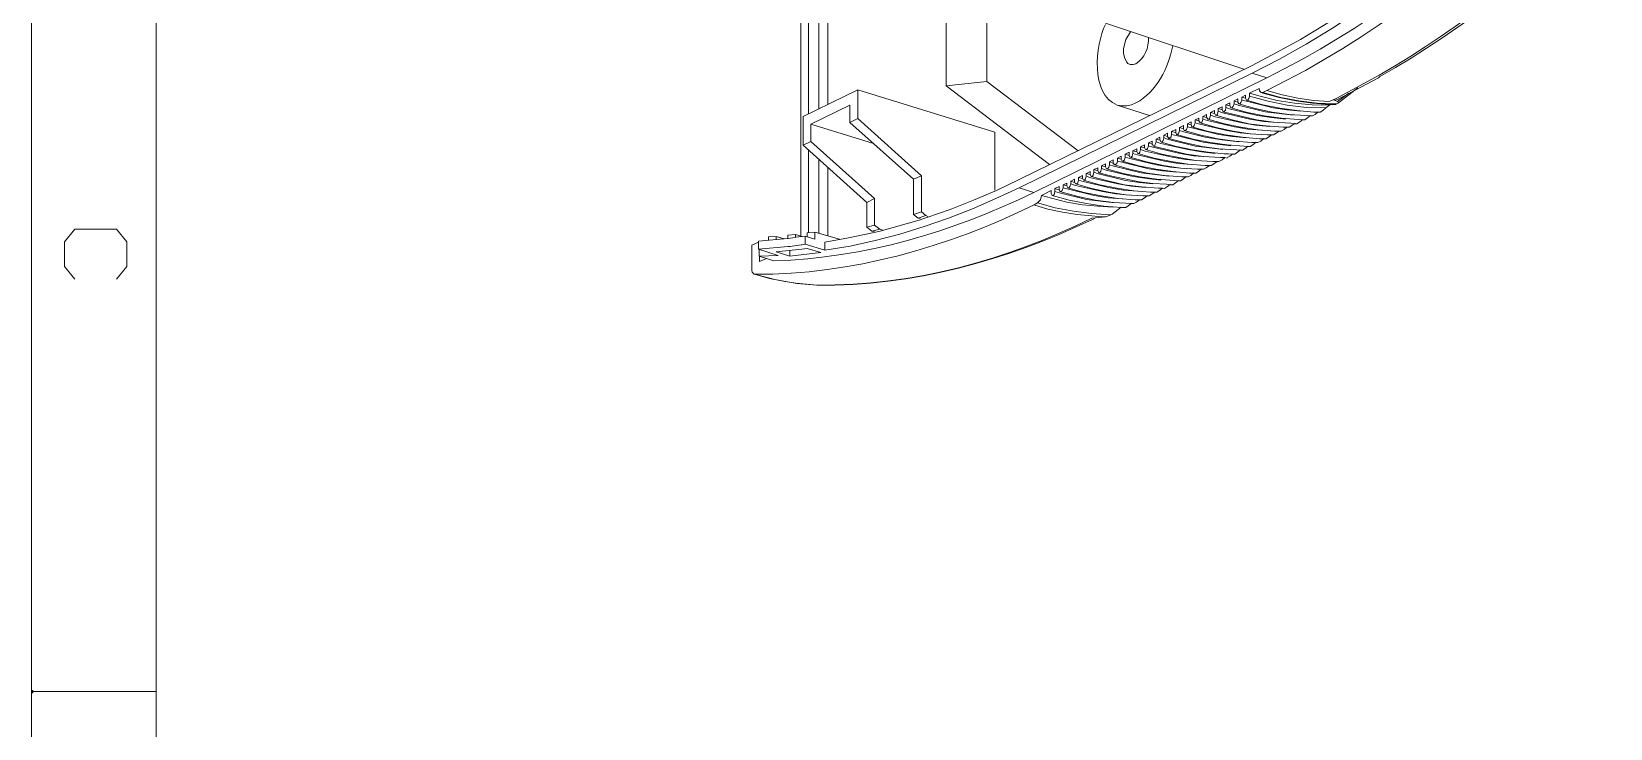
# Model space of a CAD drawing. Header units: millimetres. Extents: x 0 to 204, y 0 to 288.
# Drawn here: x 0 to 86.6, y 94 to 132.2 of the extents above; entities that cross this region are included whole.
import ezdxf

# ---------------------------------------------------------------- set-up
doc = ezdxf.new("R2010")
doc.units = ezdxf.units.MM

msp = doc.modelspace()

# ---------------------------------------------------------------- hatches: boundary and pattern name
h = msp.add_hatch(color=0)
h.dxf.hatch_style = 2
h.paths.add_polyline_path([(0, 96.0755), (0.084667, 96.054333), (0.105833, 95.969667), (0.084667, 95.885), (0, 95.863833)])

# ---------------------------------------------------------------- linework, layer by layer
at = {"color": 0, "lineweight": 0}
for points in [[(0, 287.930167), (0, 0)], [(0, 0), (0, 287.930167)], [(6.836833, 281.093333), (6.836833, 6.836833)], [(43.158833, 155.490333), (43.158833, 127.910167)], [(43.666833, 128.164167), (43.666833, 155.299833)], [(42.185167, 154.347333), (42.185167, 120.946333)], [(42.6085, 154.559), (42.6085, 127.656167)], [(50.143833, 129.180167), (50.143833, 152.103667)], [(52.3875, 129.413), (52.3875, 151.489833)], [(67.733333, 128.926167), (68.79654, 129.464958), (69.845196, 130.029897), (70.879371, 130.620018), (71.899132, 131.234359), (72.904547, 131.871953), (73.895686, 132.531838), (74.872615, 133.213049), (75.835404, 133.914621), (76.78412, 134.63559), (77.718832, 135.374993), (78.639608, 136.131864), (79.546516, 136.905239), (80.439624, 137.694155), (81.319001, 138.497647), (82.184715, 139.31475), (83.036833, 140.1445)], [(67.733333, 129.624667), (68.71807, 130.121971), (69.689954, 130.642182), (70.649079, 131.184476), (71.595539, 131.748031), (72.529429, 132.332022), (73.450845, 132.935627), (74.35988, 133.558023), (75.256628, 134.198386), (76.141185, 134.855894), (77.013645, 135.529722), (77.874103, 136.219048), (78.722653, 136.923049), (79.55939, 137.640901), (80.384408, 138.371781), (81.197802, 139.114866), (81.999667, 139.869333)], [(73.892833, 129.772833), (74.736835, 130.264838), (75.576917, 130.778645), (76.412218, 131.312987), (77.24188, 131.866597), (78.06504, 132.438209), (78.880839, 133.026557), (79.688416, 133.630374), (80.486911, 134.248393), (81.275464, 134.879347), (82.053214, 135.521971), (82.8193, 136.174997), (83.572863, 136.837159), (84.313041, 137.50719), (85.038975, 138.183824), (85.749803, 138.865794), (86.444667, 139.551833)], [(73.935167, 129.688167), (74.794823, 130.186355), (75.646415, 130.702664), (76.489674, 131.236364), (77.32433, 131.786726), (78.150117, 132.353018), (78.966767, 132.934511), (79.774009, 133.530475), (80.571578, 134.140178), (81.359204, 134.762892), (82.13662, 135.397885), (82.903556, 136.044429), (83.659745, 136.701791), (84.404919, 137.369243), (85.138809, 138.046054), (85.861148, 138.731495), (86.571667, 139.424833)], [(58.885667, 132.545667), (58.78487, 132.314178), (58.692453, 132.051998), (58.610632, 131.764416), (58.541626, 131.456724), (58.487653, 131.134214), (58.450934, 130.802176), (58.433684, 130.465902), (58.438124, 130.130682), (58.466471, 129.801809), (58.520945, 129.484572), (58.603763, 129.184263), (58.717144, 128.906174), (58.863306, 128.655595), (59.044468, 128.437818), (59.262849, 128.258134), (59.520667, 128.121833)], [(66.463333, 130.090333), (58.885667, 132.609167)], [(66.929, 130.302), (68.2625, 131.0005), (69.574833, 131.720167), (70.844833, 132.482167), (72.114833, 133.2865), (72.136, 133.307667)], [(66.929, 129.878667), (68.431833, 130.640667), (69.892333, 131.466167), (71.331667, 132.334), (72.749833, 133.265333)], [(60.240333, 130.344333), (60.113333, 130.407833), (60.028667, 130.4925), (59.922833, 130.725333), (59.8805, 130.979333), (59.8805, 131.233333), (60.0075, 131.720167), (60.2615, 132.1435)], [(61.235167, 131.826), (61.239718, 131.627302), (61.215554, 131.421816), (61.164287, 131.215619), (61.087529, 131.014788), (60.986892, 130.8254), (60.863989, 130.653532), (60.720432, 130.505262), (60.557833, 130.386667)], [(60.557833, 128.248833), (60.761893, 128.36451), (60.955734, 128.497936), (61.139305, 128.647599), (61.312557, 128.811982), (61.475441, 128.989572), (61.627908, 129.178854), (61.769906, 129.378313), (61.901387, 129.586434), (62.022302, 129.801704), (62.1326, 130.022606), (62.232232, 130.247627), (62.321149, 130.475252), (62.3993, 130.703967), (62.466637, 130.932256), (62.523109, 131.158605), (62.568667, 131.3815)], [(54.144333, 124.036667), (66.929, 130.302)], [(66.929, 129.878667), (54.144333, 123.592167)], [(60.557833, 130.386667), (60.409667, 130.344333), (60.240333, 130.344333)], [(67.733333, 129.624667), (66.929, 129.878667)], [(50.143833, 129.180167), (52.3875, 129.413)], [(50.143833, 129.180167), (55.8165, 124.862167)], [(52.3875, 129.413), (57.382833, 125.624167)], [(67.733333, 129.624667), (54.948667, 123.338167)], [(66.780833, 128.778), (67.31, 129.032)], [(67.31, 129.032), (67.331167, 128.905), (67.415833, 128.820333)], [(71.5645, 128.502833), (73.892833, 129.772833)], [(71.606833, 128.439333), (73.8505, 129.624667)], [(71.670333, 128.248833), (72.728667, 129.074333)], [(73.8505, 129.624667), (73.935167, 129.688167)], [(45.296667, 128.9685), (42.312167, 127.508)], [(45.296667, 127.381), (45.296667, 128.9685)], [(52.810833, 126.640167), (45.296667, 128.9685)], [(59.520667, 128.121833), (59.774667, 128.0795), (60.049833, 128.0795), (60.303833, 128.143), (60.557833, 128.248833)], [(65.489667, 128.143), (65.701333, 128.248833)], [(65.489667, 127.994833), (65.489667, 128.143)], [(65.489667, 128.143), (65.701333, 128.0795)], [(65.701333, 128.100667), (65.701333, 128.248833)], [(65.934167, 128.185333), (65.891833, 128.058333), (65.828333, 127.994833), (65.764833, 127.973667)], [(65.934167, 128.354667), (66.145833, 128.4605)], [(65.934167, 128.185333), (65.934167, 128.354667)], [(65.934167, 128.354667), (66.124667, 128.291167)], [(65.934167, 128.185333), (66.167, 128.121833)], [(66.145833, 128.291167), (66.145833, 128.4605)], [(66.145833, 128.291167), (66.188167, 128.185333), (67.098333, 127.931333), (68.029667, 127.740833), (68.961, 127.613833), (69.892333, 127.550333)], [(66.3575, 128.397), (66.315167, 128.27), (66.272833, 128.2065), (66.188167, 128.185333)], [(66.3575, 128.566333), (66.569167, 128.672167)], [(66.3575, 128.397), (66.3575, 128.566333)], [(66.3575, 128.566333), (66.569167, 128.502833)], [(66.3575, 128.397), (66.6115, 128.3335)], [(66.569167, 128.502833), (66.569167, 128.672167)], [(66.569167, 128.502833), (66.6115, 128.397), (67.521667, 128.143), (68.453, 127.9525), (69.384333, 127.8255), (70.315667, 127.740833)], [(66.780833, 128.608667), (66.7385, 128.481667), (66.696167, 128.418167), (66.6115, 128.397)], [(66.6115, 128.3335), (68.072, 127.973667), (68.834, 127.867833), (69.596, 127.783167)], [(66.780833, 128.608667), (66.780833, 128.778)], [(66.780833, 128.778), (67.3735, 128.608667)], [(66.780833, 128.608667), (67.796833, 128.3335), (68.855167, 128.121833), (69.9135, 127.994833), (70.971833, 127.973667)], [(67.3735, 128.608667), (68.304833, 128.375833), (69.257333, 128.227667), (70.209833, 128.143), (71.162333, 128.121833)], [(67.415833, 128.820333), (67.521667, 128.778)], [(67.415833, 128.820333), (67.521667, 128.820333)], [(67.521667, 128.820333), (67.733333, 128.926167)], [(67.521667, 128.820333), (68.495333, 128.545167), (69.490167, 128.354667), (70.485, 128.227667), (71.501, 128.185333)], [(67.521667, 128.778), (68.410667, 128.545167), (69.320833, 128.354667), (70.231, 128.227667), (71.162333, 128.164167)], [(67.733333, 128.926167), (68.58, 128.693333), (69.426667, 128.502833), (70.2945, 128.375833), (71.141167, 128.312333)], [(71.374, 128.418167), (71.141167, 128.312333)], [(71.162333, 128.121833), (71.247, 128.164167)], [(71.162333, 128.164167), (71.501, 128.164167)], [(71.374, 128.418167), (71.5645, 128.502833)], [(71.606833, 128.439333), (71.479833, 128.397), (71.374, 128.418167)], [(71.374, 128.418167), (71.5645, 128.3335)], [(71.501, 128.185333), (71.543333, 128.185333)], [(71.543333, 128.185333), (71.501, 128.164167)], [(71.543333, 128.185333), (71.606833, 128.2065)], [(71.5645, 128.3335), (71.606833, 128.312333)], [(71.606833, 128.312333), (72.220667, 128.778)], [(71.649167, 128.227667), (71.670333, 128.27), (71.606833, 128.312333)], [(71.606833, 128.2065), (71.649167, 128.227667)], [(42.312167, 127.508), (42.312167, 125.9205)], [(42.7355, 127.084667), (44.873333, 128.121833)], [(44.873333, 128.121833), (44.873333, 127.169333)], [(44.873333, 127.169333), (45.296667, 127.381)], [(45.296667, 127.381), (48.789167, 124.248333)], [(61.298667, 127.550333), (59.520667, 128.121833)], [(63.796333, 127.3175), (64.008, 127.402167)], [(63.796333, 127.148167), (63.796333, 127.3175)], [(63.796333, 127.3175), (64.008, 127.254)], [(64.008, 127.254), (64.008, 127.402167)], [(64.219667, 127.359833), (64.177333, 127.211667), (64.135, 127.169333), (64.0715, 127.148167)], [(64.219667, 127.508), (64.431333, 127.613833)], [(64.219667, 127.359833), (64.219667, 127.508)], [(64.219667, 127.508), (64.431333, 127.4445)], [(64.219667, 127.359833), (64.473667, 127.275167)], [(64.431333, 127.465667), (64.431333, 127.613833)], [(64.431333, 127.465667), (64.494833, 127.359833), (65.405, 127.105833), (66.315167, 126.915333), (67.2465, 126.767167), (68.177833, 126.703667)], [(64.473667, 127.275167), (65.955333, 126.9365), (66.696167, 126.8095), (67.458167, 126.746)], [(64.643, 127.5715), (64.600667, 127.423333), (64.558333, 127.359833), (64.494833, 127.359833)], [(64.643, 127.719667), (64.854667, 127.8255)], [(64.643, 127.5715), (64.643, 127.719667)], [(64.643, 127.719667), (64.854667, 127.656167)], [(64.643, 127.5715), (64.897, 127.486833)], [(64.854667, 127.677333), (64.854667, 127.8255)], [(64.854667, 127.677333), (64.918167, 127.5715), (65.828333, 127.3175), (66.7385, 127.105833), (67.669833, 126.978833), (68.622333, 126.915333)], [(64.897, 127.486833), (66.378667, 127.148167), (67.1195, 127.021167), (67.8815, 126.957667)], [(65.066333, 127.783167), (65.024, 127.635), (64.981667, 127.5715), (64.918167, 127.5715)], [(65.066333, 127.931333), (65.278, 128.037167)], [(65.066333, 127.783167), (65.066333, 127.931333)], [(65.066333, 127.931333), (65.278, 127.867833)], [(65.066333, 127.783167), (65.320333, 127.6985)], [(65.278, 127.889), (65.278, 128.037167)], [(65.278, 127.889), (65.3415, 127.762), (66.251667, 127.529167), (67.161833, 127.3175), (68.093167, 127.1905), (69.045667, 127.127)], [(65.320333, 127.6985), (66.802, 127.359833), (67.564, 127.232833), (68.304833, 127.169333)], [(65.489667, 127.994833), (65.4685, 127.846667), (65.405, 127.783167), (65.3415, 127.762)], [(65.489667, 127.994833), (65.743667, 127.910167)], [(65.701333, 128.100667), (65.764833, 127.973667), (66.675, 127.719667), (67.585167, 127.529167), (68.5165, 127.402167), (69.469, 127.338667)], [(65.743667, 127.910167), (67.225333, 127.550333), (67.987333, 127.4445), (68.749333, 127.359833)], [(66.167, 128.121833), (67.648667, 127.762), (68.410667, 127.656167), (69.172667, 127.5715)], [(69.701833, 127.338667), (69.5325, 127.211667), (69.384333, 127.105833)], [(69.469, 127.338667), (69.701833, 127.3175)], [(69.701833, 127.3175), (69.807667, 127.3175)], [(70.125167, 127.550333), (69.955833, 127.423333), (69.807667, 127.3175)], [(69.892333, 127.550333), (70.125167, 127.529167)], [(70.125167, 127.529167), (70.231, 127.529167)], [(70.5485, 127.762), (70.379167, 127.613833), (70.231, 127.529167)], [(70.315667, 127.740833), (70.5485, 127.740833)], [(70.5485, 127.740833), (70.654333, 127.740833)], [(70.971833, 127.973667), (70.8025, 127.8255), (70.654333, 127.740833)], [(71.162333, 128.121833), (70.971833, 127.973667)], [(42.7355, 126.132167), (42.7355, 127.084667)], [(46.1645, 126.026333), (42.7355, 127.084667)], [(48.365833, 124.057833), (44.873333, 127.169333)], [(52.810833, 123.465167), (52.810833, 126.640167)], [(62.081833, 126.470833), (62.2935, 126.576667)], [(62.081833, 126.322667), (62.081833, 126.470833)], [(62.081833, 126.470833), (62.2935, 126.407333)], [(62.2935, 126.407333), (62.2935, 126.576667)], [(62.2935, 126.407333), (62.357, 126.3015), (63.267167, 126.0475), (64.177333, 125.857), (65.108667, 125.73), (66.061167, 125.6665)], [(62.505167, 126.513167), (62.484, 126.386167), (62.4205, 126.322667), (62.357, 126.3015)], [(62.505167, 126.6825), (62.738, 126.788333)], [(62.505167, 126.513167), (62.505167, 126.6825)], [(62.505167, 126.6825), (62.716833, 126.619)], [(62.505167, 126.513167), (62.759167, 126.449667)], [(62.738, 126.619), (62.738, 126.788333)], [(62.738, 126.619), (62.780333, 126.513167), (63.6905, 126.259167), (64.621833, 126.068667), (65.553167, 125.941667), (66.4845, 125.878167)], [(62.759167, 126.449667), (64.240833, 126.089833), (65.002833, 125.984), (65.764833, 125.899333)], [(62.949667, 126.724833), (62.907333, 126.597833), (62.843833, 126.534333), (62.780333, 126.513167)], [(62.949667, 126.894167), (63.161333, 127)], [(62.949667, 126.724833), (62.949667, 126.894167)], [(62.949667, 126.894167), (63.161333, 126.830667)], [(62.949667, 126.724833), (63.1825, 126.661333)], [(63.161333, 126.830667), (63.161333, 127)], [(63.161333, 126.830667), (63.203667, 126.724833), (64.113833, 126.470833), (65.045167, 126.280333), (65.9765, 126.153333), (66.907833, 126.068667)], [(63.1825, 126.661333), (64.346667, 126.365)], [(63.373, 126.9365), (63.330667, 126.788333), (63.288333, 126.746), (63.203667, 126.724833)], [(63.373, 127.105833), (63.584667, 127.211667)], [(63.373, 126.9365), (63.373, 127.105833)], [(63.373, 127.105833), (63.584667, 127.042333)], [(63.373, 126.9365), (63.627, 126.873)], [(63.584667, 127.042333), (63.584667, 127.211667)], [(63.584667, 127.042333), (63.627, 126.9365), (64.537167, 126.6825), (65.4685, 126.492), (66.399833, 126.365), (67.331167, 126.280333)], [(63.796333, 127.148167), (63.754, 127), (63.711667, 126.957667), (63.627, 126.9365)], [(63.627, 126.873), (65.108667, 126.513167), (65.8495, 126.407333), (66.6115, 126.322667)], [(63.796333, 127.148167), (64.050333, 127.084667)], [(64.008, 127.254), (64.0715, 127.148167), (64.9605, 126.894167), (65.891833, 126.703667), (66.823167, 126.5555), (67.7545, 126.492)], [(64.050333, 127.084667), (65.532, 126.724833), (66.272833, 126.597833), (67.034833, 126.534333)], [(67.987333, 126.492), (67.818, 126.365), (67.669833, 126.280333)], [(67.7545, 126.492), (67.987333, 126.492)], [(67.987333, 126.492), (68.093167, 126.492)], [(68.410667, 126.703667), (68.241333, 126.576667), (68.093167, 126.492)], [(68.177833, 126.703667), (68.410667, 126.703667)], [(68.410667, 126.703667), (68.5165, 126.703667)], [(68.834, 126.915333), (68.685833, 126.788333), (68.5165, 126.703667)], [(68.622333, 126.915333), (68.834, 126.915333)], [(68.834, 126.915333), (68.961, 126.915333)], [(69.2785, 127.127), (69.109167, 127), (68.961, 126.915333)], [(69.045667, 127.127), (69.2785, 127.105833)], [(69.2785, 127.105833), (69.384333, 127.105833)], [(42.312167, 125.9205), (42.7355, 126.132167)], [(45.804667, 122.787833), (42.312167, 125.9205)], [(42.6085, 125.645333), (42.6085, 121.115667)], [(42.7355, 126.132167), (46.228, 122.9995)], [(59.965167, 125.433667), (60.176833, 125.5395)], [(60.176833, 125.370167), (60.176833, 125.5395)], [(60.3885, 125.624167), (60.600167, 125.73)], [(60.3885, 125.476), (60.3885, 125.624167)], [(60.3885, 125.624167), (60.600167, 125.560667)], [(60.600167, 125.581833), (60.600167, 125.73)], [(60.600167, 125.581833), (60.663667, 125.476), (61.552667, 125.222), (62.484, 125.0315), (63.415333, 124.883333), (64.346667, 124.819833)], [(60.811833, 125.687667), (60.7695, 125.5395), (60.727167, 125.497167), (60.663667, 125.476)], [(60.811833, 125.835833), (61.0235, 125.941667)], [(60.811833, 125.687667), (60.811833, 125.835833)], [(60.811833, 125.835833), (61.0235, 125.772333)], [(60.811833, 125.687667), (61.065833, 125.603)], [(61.0235, 125.7935), (61.0235, 125.941667)], [(61.0235, 125.7935), (61.087, 125.687667), (61.976, 125.433667), (62.907333, 125.243167), (63.838667, 125.095), (64.77, 125.0315)], [(61.065833, 125.603), (62.5475, 125.264333), (63.288333, 125.137333), (64.050333, 125.073833)], [(61.235167, 125.899333), (61.192833, 125.751167), (61.1505, 125.687667), (61.087, 125.687667)], [(61.235167, 126.0475), (61.446833, 126.153333)], [(61.235167, 125.899333), (61.235167, 126.0475)], [(61.235167, 126.0475), (61.446833, 125.984)], [(61.235167, 125.899333), (61.489167, 125.814667)], [(61.446833, 126.005167), (61.446833, 126.153333)], [(61.446833, 126.005167), (61.510333, 125.878167), (62.4205, 125.645333), (63.330667, 125.433667), (64.262, 125.306667), (65.193333, 125.243167)], [(61.489167, 125.814667), (62.970833, 125.476), (63.711667, 125.349), (64.473667, 125.2855)], [(61.6585, 126.111), (61.616167, 125.962833), (61.573833, 125.899333), (61.510333, 125.878167)], [(61.6585, 126.259167), (61.870167, 126.365)], [(61.6585, 126.111), (61.6585, 126.259167)], [(61.6585, 126.259167), (61.870167, 126.195667)], [(61.6585, 126.111), (61.9125, 126.026333)], [(61.870167, 126.216833), (61.870167, 126.365)], [(61.870167, 126.216833), (61.933667, 126.089833), (62.780333, 125.857), (63.648167, 125.6665), (64.516, 125.5395), (65.383833, 125.454833)], [(61.9125, 126.026333), (63.394167, 125.687667), (64.156167, 125.560667), (64.897, 125.476)], [(62.081833, 126.322667), (62.0395, 126.1745), (61.997167, 126.111), (61.933667, 126.089833)], [(62.081833, 126.322667), (62.335833, 126.238)], [(62.335833, 126.238), (63.8175, 125.878167), (64.5795, 125.772333), (65.320333, 125.687667)], [(64.346667, 126.365), (65.256833, 126.216833), (66.188167, 126.111)], [(66.294, 125.6665), (66.124667, 125.5395), (65.9765, 125.433667)], [(66.061167, 125.6665), (66.294, 125.645333)], [(66.294, 125.645333), (66.399833, 125.645333)], [(66.717333, 125.878167), (66.548, 125.751167), (66.399833, 125.645333)], [(66.4845, 125.878167), (66.717333, 125.857)], [(66.717333, 125.857), (66.823167, 125.857)], [(67.140667, 126.089833), (66.971333, 125.941667), (66.823167, 125.857)], [(66.907833, 126.068667), (67.140667, 126.068667)], [(67.140667, 126.068667), (67.2465, 126.068667)], [(67.564, 126.3015), (67.394667, 126.153333), (67.2465, 126.068667)], [(67.331167, 126.280333), (67.564, 126.280333)], [(67.564, 126.280333), (67.669833, 126.280333)], [(43.158833, 125.179667), (43.158833, 121.115667)], [(43.666833, 120.9675), (43.666833, 124.714)], [(58.250667, 124.587), (58.462333, 124.692833)], [(58.462333, 124.544667), (58.462333, 124.692833)], [(58.674, 124.798667), (58.885667, 124.9045)], [(58.674, 124.6505), (58.674, 124.798667)], [(58.674, 124.798667), (58.885667, 124.735167)], [(58.885667, 124.735167), (58.885667, 124.9045)], [(58.885667, 124.735167), (58.949167, 124.629333), (59.859333, 124.375333), (60.7695, 124.184833), (61.700833, 124.057833), (62.653333, 123.994333)], [(59.097333, 124.841), (59.076167, 124.714), (59.012667, 124.6505), (58.949167, 124.629333)], [(59.097333, 125.010333), (59.309, 125.116167)], [(59.097333, 124.841), (59.097333, 125.010333)], [(59.097333, 125.010333), (59.309, 124.946833)], [(59.097333, 124.841), (59.351333, 124.7775)], [(59.309, 124.946833), (59.309, 125.116167)], [(59.309, 124.946833), (59.3725, 124.841), (60.282667, 124.587), (61.192833, 124.3965), (62.124167, 124.2695), (63.076667, 124.184833)], [(59.351333, 124.7775), (60.833, 124.417667), (61.595, 124.311833), (62.357, 124.227167)], [(59.541833, 125.052667), (59.4995, 124.925667), (59.436, 124.862167), (59.3725, 124.841)], [(59.541833, 125.222), (59.7535, 125.327833)], [(59.541833, 125.052667), (59.541833, 125.222)], [(59.541833, 125.222), (59.732333, 125.1585)], [(59.541833, 125.052667), (59.774667, 124.989167)], [(59.7535, 125.1585), (59.7535, 125.327833)], [(59.7535, 125.1585), (59.795833, 125.052667), (60.706, 124.798667), (61.637333, 124.608167), (62.568667, 124.481167), (63.5, 124.3965)], [(59.774667, 124.989167), (61.256333, 124.629333), (62.018333, 124.5235), (62.780333, 124.438833)], [(59.965167, 125.264333), (59.922833, 125.116167), (59.8805, 125.073833), (59.795833, 125.052667)], [(59.965167, 125.264333), (59.965167, 125.433667)], [(59.965167, 125.433667), (60.176833, 125.370167)], [(59.965167, 125.264333), (60.219167, 125.200833)], [(60.176833, 125.370167), (60.219167, 125.264333), (61.129333, 125.010333), (62.060667, 124.819833), (62.992, 124.671667), (63.923333, 124.608167)], [(60.3885, 125.476), (60.346167, 125.327833), (60.303833, 125.2855), (60.219167, 125.264333)], [(60.219167, 125.200833), (61.679667, 124.841), (62.441667, 124.714), (63.203667, 124.6505)], [(60.3885, 125.476), (60.6425, 125.391333)], [(60.6425, 125.391333), (62.124167, 125.052667), (62.865, 124.925667), (63.627, 124.862167)], [(64.5795, 124.819833), (64.410167, 124.692833), (64.262, 124.608167)], [(64.346667, 124.819833), (64.5795, 124.819833)], [(64.5795, 124.819833), (64.685333, 124.819833)], [(65.002833, 125.0315), (64.8335, 124.9045), (64.685333, 124.819833)], [(64.77, 125.0315), (65.002833, 125.0315)], [(65.002833, 125.0315), (65.108667, 125.0315)], [(65.426167, 125.243167), (65.278, 125.116167), (65.108667, 125.0315)], [(65.193333, 125.243167), (65.426167, 125.243167)], [(65.383833, 125.454833), (65.637833, 125.454833)], [(65.426167, 125.243167), (65.553167, 125.222)], [(65.870667, 125.454833), (65.701333, 125.327833), (65.553167, 125.243167)], [(65.637833, 125.454833), (65.870667, 125.433667)], [(65.870667, 125.433667), (65.9765, 125.433667)], [(48.365833, 124.057833), (48.789167, 124.248333)], [(48.365833, 124.057833), (48.365833, 122.131667)], [(48.789167, 122.279833), (48.789167, 124.248333)], [(49.0855, 121.962333), (50.376667, 122.406833), (51.646667, 122.914833), (52.916667, 123.444), (54.144333, 124.036667)], [(56.557333, 123.7615), (56.769, 123.846167)], [(56.769, 123.698), (56.769, 123.846167)], [(56.980667, 123.803833), (56.938333, 123.655667), (56.896, 123.613333), (56.811333, 123.592167)], [(56.980667, 123.952), (57.192333, 124.057833)], [(56.980667, 123.803833), (56.980667, 123.952)], [(56.980667, 123.952), (57.192333, 123.8885)], [(56.980667, 123.803833), (57.234667, 123.719167)], [(57.192333, 123.909667), (57.192333, 124.057833)], [(57.192333, 123.909667), (57.234667, 123.803833), (58.144833, 123.549833), (59.076167, 123.359333), (60.0075, 123.211167), (60.938833, 123.147667)], [(57.404, 124.0155), (57.361667, 123.867333), (57.319333, 123.803833), (57.234667, 123.803833)], [(57.404, 124.163667), (57.615667, 124.2695)], [(57.404, 124.0155), (57.404, 124.163667)], [(57.404, 124.163667), (57.615667, 124.100167)], [(57.404, 124.0155), (57.658, 123.930833)], [(57.615667, 124.121333), (57.615667, 124.2695)], [(57.615667, 124.121333), (57.679167, 124.0155), (58.568167, 123.7615), (59.4995, 123.571), (60.430833, 123.422833), (61.362167, 123.359333)], [(57.658, 123.930833), (59.139667, 123.592167), (59.8805, 123.465167), (60.6425, 123.401667)], [(57.827333, 124.227167), (57.785, 124.079), (57.742667, 124.0155), (57.679167, 124.0155)], [(57.827333, 124.375333), (58.039, 124.481167)], [(57.827333, 124.227167), (57.827333, 124.375333)], [(57.827333, 124.375333), (58.039, 124.311833)], [(57.827333, 124.227167), (58.081333, 124.1425)], [(58.039, 124.333), (58.039, 124.481167)], [(58.039, 124.333), (58.1025, 124.206), (59.012667, 123.973167), (59.922833, 123.7615), (60.854167, 123.6345), (61.7855, 123.571)], [(58.081333, 124.1425), (59.563, 123.803833), (60.303833, 123.676833), (61.065833, 123.613333)], [(58.250667, 124.438833), (58.208333, 124.290667), (58.166, 124.227167), (58.1025, 124.206)], [(58.250667, 124.438833), (58.250667, 124.587)], [(58.250667, 124.587), (58.462333, 124.5235)], [(58.250667, 124.438833), (58.504667, 124.354167)], [(58.525833, 124.417667), (58.462333, 124.544667)], [(58.504667, 124.354167), (59.986333, 123.994333), (60.748333, 123.8885), (61.489167, 123.803833)], [(58.674, 124.6505), (58.631667, 124.502333), (58.589333, 124.438833), (58.525833, 124.417667)], [(58.525833, 124.417667), (59.309, 124.206)], [(58.674, 124.6505), (58.928, 124.565833)], [(58.928, 124.565833), (60.409667, 124.206), (61.171667, 124.100167), (61.9125, 124.0155)], [(59.309, 124.206), (60.748333, 123.909667), (61.489167, 123.825), (62.23, 123.782667)], [(62.886167, 123.994333), (62.716833, 123.867333), (62.568667, 123.7615)], [(62.653333, 123.994333), (62.886167, 123.973167)], [(62.886167, 123.973167), (62.992, 123.973167)], [(63.3095, 124.206), (63.140167, 124.057833), (62.992, 123.973167)], [(63.076667, 124.184833), (63.3095, 124.184833)], [(63.3095, 124.184833), (63.415333, 124.184833)], [(63.732833, 124.417667), (63.5635, 124.2695), (63.415333, 124.184833)], [(63.5, 124.3965), (63.732833, 124.3965)], [(63.732833, 124.3965), (63.838667, 124.3965)], [(64.156167, 124.629333), (63.986833, 124.481167), (63.838667, 124.3965)], [(63.923333, 124.608167), (64.156167, 124.608167)], [(64.156167, 124.608167), (64.262, 124.608167)], [(40.7035, 119.591667), (41.631538, 119.632207), (42.556768, 119.702469), (43.478714, 119.801617), (44.396901, 119.928812), (45.310853, 120.083218), (46.220094, 120.263998), (47.124147, 120.470314), (48.022536, 120.701329), (48.914787, 120.956207), (49.800423, 121.234109), (50.678967, 121.534199), (51.549945, 121.85564), (52.41288, 122.197594), (53.267295, 122.559225), (54.112716, 122.939695), (54.948667, 123.338167)], [(43.4975, 120.163167), (44.877594, 120.395775), (46.248059, 120.693441), (47.606676, 121.05164), (48.951224, 121.465843), (50.279484, 121.931524), (51.589236, 122.444156), (52.878259, 122.999213), (54.144333, 123.592167)], [(45.804667, 122.787833), (46.228, 122.9995)], [(46.228, 121.539), (46.228, 122.9995)], [(54.948667, 123.338167), (54.144333, 123.592167)], [(55.160333, 122.766667), (55.329667, 122.936), (55.372, 123.168833)], [(55.372, 123.168833), (55.901167, 123.444)], [(55.372, 123.168833), (55.922333, 123.020667)], [(55.901167, 123.274667), (55.901167, 123.444)], [(55.901167, 123.274667), (55.964667, 123.168833), (56.896, 122.914833), (57.8485, 122.724333), (58.801, 122.576167), (59.774667, 122.512667)], [(55.922333, 123.020667), (56.769, 122.809), (57.615667, 122.660833), (58.462333, 122.576167), (59.330167, 122.533833)], [(56.112833, 123.3805), (56.091667, 123.2535), (56.028167, 123.19), (55.964667, 123.168833)], [(56.112833, 123.549833), (56.345667, 123.655667)], [(56.112833, 123.3805), (56.112833, 123.549833)], [(56.112833, 123.549833), (56.3245, 123.486333)], [(56.112833, 123.3805), (56.366833, 123.317)], [(56.345667, 123.486333), (56.345667, 123.655667)], [(56.345667, 123.486333), (56.388, 123.3805), (57.361667, 123.105333), (58.335333, 122.914833), (59.330167, 122.787833), (60.325, 122.724333)], [(56.366833, 123.317), (57.8485, 122.957167), (58.6105, 122.851333), (59.3725, 122.766667)], [(56.557333, 123.592167), (56.515, 123.444), (56.4515, 123.401667), (56.388, 123.3805)], [(56.557333, 123.592167), (56.557333, 123.7615)], [(56.557333, 123.7615), (56.769, 123.698)], [(56.557333, 123.592167), (56.790167, 123.528667)], [(56.769, 123.698), (56.811333, 123.592167), (57.7215, 123.338167), (58.652833, 123.147667), (59.584167, 122.9995), (60.5155, 122.936)], [(56.790167, 123.528667), (58.271833, 123.168833), (59.033833, 123.041833), (59.795833, 122.978333)], [(57.234667, 123.719167), (58.716333, 123.3805), (59.457167, 123.2535), (60.219167, 123.19)], [(60.748333, 122.936), (60.579, 122.809), (60.430833, 122.724333)], [(60.5155, 122.936), (60.748333, 122.936)], [(60.748333, 122.936), (60.854167, 122.936)], [(61.171667, 123.147667), (61.002333, 123.020667), (60.854167, 122.936)], [(60.938833, 123.147667), (61.171667, 123.147667)], [(61.171667, 123.147667), (61.2775, 123.147667)], [(61.595, 123.359333), (61.425667, 123.232333), (61.2775, 123.147667)], [(61.362167, 123.359333), (61.595, 123.359333)], [(61.595, 123.359333), (61.700833, 123.359333)], [(62.018333, 123.571), (61.849, 123.444), (61.700833, 123.359333)], [(61.7855, 123.571), (62.018333, 123.571)], [(62.018333, 123.571), (62.124167, 123.549833)], [(62.441667, 123.782667), (62.2935, 123.655667), (62.124167, 123.549833)], [(62.23, 123.782667), (62.441667, 123.7615), (62.568667, 123.7615)], [(54.969833, 122.660833), (54.070604, 122.231573), (53.16141, 121.823253), (52.242715, 121.436849), (51.314978, 121.073333), (50.378664, 120.73368), (49.434233, 120.418862), (48.482148, 120.129853), (47.522871, 119.867627), (46.556863, 119.633158), (45.584587, 119.427418), (44.606505, 119.251383), (43.623078, 119.106024), (42.634769, 118.992316), (41.642039, 118.911233), (40.645351, 118.863747), (39.645167, 118.850833)], [(45.804667, 122.787833), (45.804667, 121.433167)], [(48.365833, 122.131667), (48.789167, 122.279833)], [(48.619833, 121.92), (48.365833, 122.131667)], [(48.619833, 121.92), (49.043167, 122.068167)], [(48.789167, 122.279833), (49.043167, 122.068167)], [(49.149, 122.025833), (49.043167, 122.068167)], [(54.948667, 122.660833), (55.731833, 122.428), (56.536167, 122.258667), (57.3405, 122.131667), (58.144833, 122.047)], [(55.160333, 122.766667), (54.969833, 122.660833)], [(59.139667, 122.1105), (58.123667, 122.174), (57.128833, 122.301), (56.134, 122.4915), (55.160333, 122.766667)], [(58.695167, 121.9835), (58.885667, 122.004667), (59.139667, 122.089333)], [(59.139667, 122.089333), (59.182, 122.1105)], [(59.139667, 122.1105), (59.182, 122.1105)], [(59.7535, 122.533833), (59.2455, 122.152833), (59.182, 122.1105)], [(59.774667, 122.512667), (60.0075, 122.512667)], [(60.325, 122.7455), (60.0075, 122.512667)], [(60.325, 122.724333), (60.430833, 122.724333)], [(2.370667, 118.575667), (1.799167, 119.274167), (1.799167, 120.628833), (2.370667, 121.327333), (4.656667, 121.327333), (5.228167, 120.628833), (5.228167, 119.274167), (4.656667, 118.575667)], [(43.074167, 118.258167), (44.064356, 118.265374), (45.048275, 118.306253), (46.025888, 118.37992), (46.99716, 118.485493), (47.962056, 118.622091), (48.920538, 118.788832), (49.872573, 118.984833), (50.818124, 119.209211), (51.757155, 119.461086), (52.689631, 119.739575), (53.615517, 120.043795), (54.534776, 120.372865), (55.447372, 120.725903), (56.353271, 121.102026), (57.252437, 121.500352), (58.144833, 121.92)], [(58.166, 121.8565), (57.284016, 121.445716), (56.390139, 121.054784), (55.485168, 120.684759), (54.569899, 120.3367), (53.645133, 120.011664), (52.711666, 119.710708), (51.770299, 119.43489), (50.821828, 119.185267), (49.867053, 118.962895), (48.906772, 118.768833), (47.941783, 118.604138), (46.972885, 118.469866), (46.000876, 118.367076), (45.026554, 118.296825), (44.050718, 118.260169), (43.074167, 118.258167)], [(45.804667, 121.433167), (46.228, 121.539)], [(46.079833, 121.2215), (45.804667, 121.433167)], [(46.079833, 121.2215), (46.503167, 121.327333)], [(46.228, 121.179167), (46.079833, 121.2215)], [(48.662167, 121.814167), (46.524333, 121.2215), (46.101, 121.115667)], [(46.228, 121.539), (46.503167, 121.327333)], [(46.6725, 121.263833), (46.503167, 121.327333)], [(48.725667, 121.898833), (48.619833, 121.92)], [(48.662167, 121.814167), (49.0855, 121.962333)], [(58.144833, 122.047), (58.4835, 122.025833)], [(58.525833, 121.962333), (58.144833, 121.92)], [(58.166, 121.8565), (58.335333, 121.941167)], [(58.4835, 122.025833), (58.695167, 122.004667), (58.885667, 122.004667)], [(58.525833, 121.962333), (58.695167, 121.9835)], [(39.497, 120.438333), (39.856833, 120.607667)], [(39.497, 120.438333), (39.497, 119.083667)], [(39.856833, 120.671167), (40.851667, 120.755833)], [(39.856833, 120.226667), (39.856833, 120.671167)], [(39.856833, 120.226667), (41.486667, 120.374833)], [(40.407167, 120.904), (40.8305, 120.925167)], [(40.407167, 120.7135), (40.407167, 120.904)], [(40.8305, 120.925167), (40.8305, 120.755833)], [(40.8305, 120.925167), (41.275, 120.798167)], [(40.851667, 120.755833), (41.444333, 120.819333)], [(41.486667, 120.819333), (41.444333, 120.819333)], [(41.4655, 120.988667), (41.888833, 121.031)], [(41.4655, 120.819333), (41.4655, 120.988667)], [(41.486667, 120.819333), (41.867667, 120.861667)], [(41.486667, 120.374833), (41.571333, 120.374833)], [(42.418, 120.501833), (42.206333, 120.4595), (41.571333, 120.374833)], [(41.571333, 120.374833), (41.5925, 120.374833)], [(41.91, 120.882833), (41.867667, 120.861667)], [(41.888833, 121.031), (41.888833, 120.882833)], [(41.888833, 121.031), (42.248667, 120.925167)], [(41.91, 120.882833), (42.418, 120.946333)], [(42.206333, 120.4595), (42.2275, 120.4595)], [(42.418, 120.946333), (42.418, 120.501833)], [(42.947167, 120.777), (42.418, 120.946333)], [(43.4975, 120.163167), (42.418, 120.501833)], [(42.523833, 121.115667), (42.947167, 121.158)], [(42.523833, 120.904), (42.523833, 121.115667)], [(42.947167, 121.158), (42.947167, 120.777)], [(42.947167, 121.158), (44.301833, 120.777)], [(43.4975, 120.607667), (44.788667, 120.8405), (46.101, 121.115667)], [(43.4975, 120.163167), (43.4975, 120.607667)], [(40.936333, 119.888), (39.856833, 120.226667)], [(39.899167, 120.226667), (39.899167, 119.845667)], [(39.899167, 119.845667), (40.936333, 119.888)], [(40.7035, 119.591667), (39.899167, 119.845667)], [(39.920333, 119.8245), (39.920333, 119.549333)], [(39.920333, 119.549333), (40.301333, 119.718667)], [(40.8305, 120.0785), (42.2275, 120.226667)], [(41.571333, 119.845667), (40.8305, 120.0785)], [(41.571333, 120.163167), (41.571333, 119.845667)], [(41.571333, 119.845667), (43.285833, 120.036167)], [(42.2275, 120.226667), (42.523833, 120.269)], [(43.285833, 120.036167), (42.523833, 120.269)], [(39.497, 119.083667), (39.518167, 118.956667), (39.624, 118.850833)], [(39.624, 118.850833), (39.645167, 118.850833), (40.745833, 118.5545), (41.952333, 118.342833), (43.053, 118.258167)], [(39.645167, 118.850833), (40.470667, 118.618), (41.317333, 118.448667), (41.91, 118.364)], [(41.91, 118.364), (43.074167, 118.258167)], [(43.074167, 118.258167), (43.053, 118.258167)], [(0, 95.969667), (6.836833, 95.969667)]]:
    msp.add_lwpolyline(points, dxfattribs=at)

doc.saveas('drawing.dxf')
